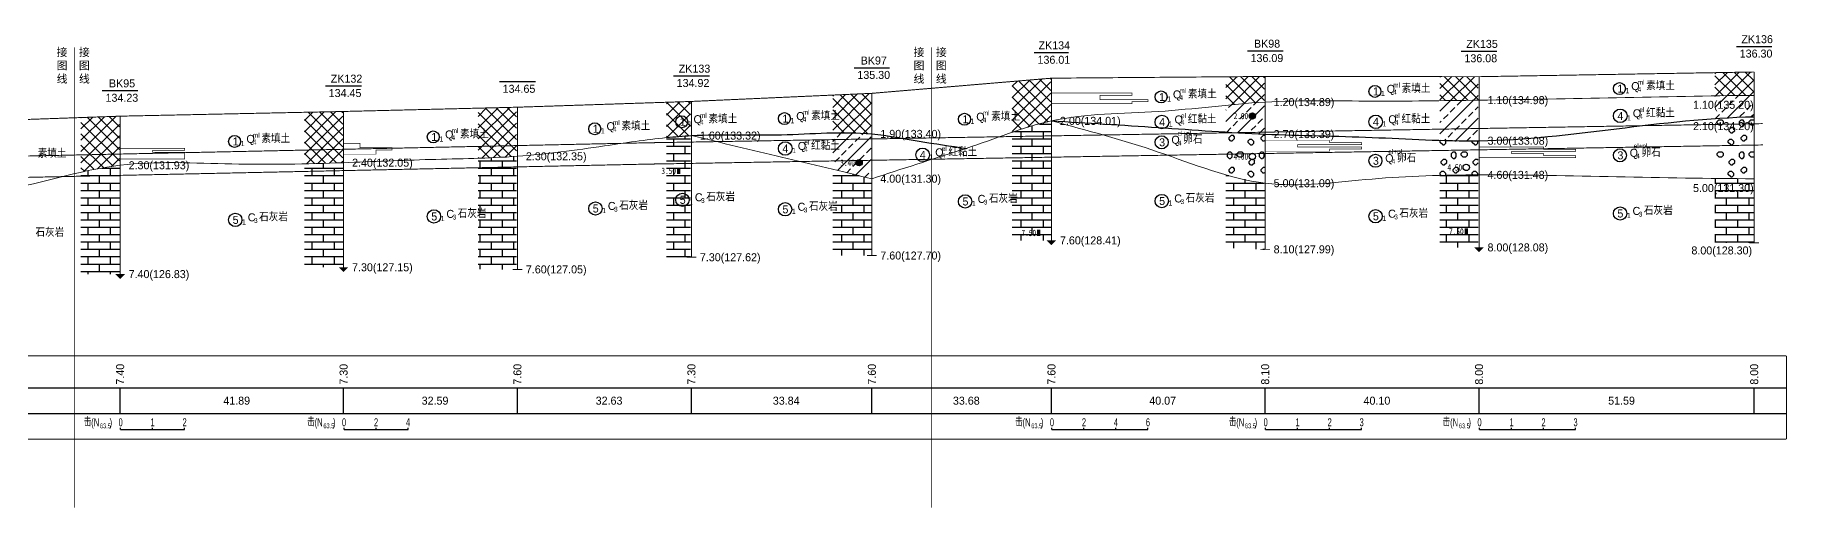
# Model space of a CAD drawing. Header units: inches. Extents: x -205 to 12199, y -11610 to -150.
# Drawn here: x 621 to 1169, y -4108 to -3960 of the extents above; entities that cross this region are included whole.
import ezdxf
from ezdxf.enums import TextEntityAlignment as Align

# ---------------------------------------------------------------- set-up
doc = ezdxf.new("R2010")
doc.units = ezdxf.units.IN
doc.header["$MEASUREMENT"] = 0
doc.linetypes.add('ACAD_ISO03W100', pattern=[30, 12, -18])
doc.linetypes.add('ACAD_ISO05W100', pattern=[34, 24, -3, 0.5, -3, 0.5, -3])
for name, color, linetype in [('GiCAD_PouMian', 7, 'Continuous'), ('GICAD_QUYANG', 7, 'Continuous'), ('地质-原位曲线', 7, 'Continuous'), ('地质-图框', 7, 'Continuous'), ('地质-地层符号', 3, 'Continuous'), ('地质-地层线', 7, 'Continuous'), ('地质-地面线', 7, 'Continuous'), ('地质-填充花纹', 4, 'Continuous'), ('地质-文字', 7, 'Continuous'), ('地质-标注栏', 7, 'Continuous'), ('地质-钻孔', 7, 'Continuous'), ('管底', 7, 'Continuous'), ('红线', 1, 'ACAD_ISO05W100')]:
    doc.layers.add(name, color=color, linetype=linetype)
doc.styles.add('LZ_PMT_LINE', font='', dxfattribs={"height": 2})
doc.styles.get("Standard").update_dxf_attribs({"font": ''})
doc.styles.add('地层编号', font='Comfont.shx', dxfattribs={"width": 0.7, "height": 2.5, "bigfont": 'Hztxt12a.shx'})
doc.styles.add('层底标注', font='Comfont.shx', dxfattribs={"width": 0.7, "height": 2.5, "bigfont": 'Hztxt12a.shx'})
doc.styles.add('岩土名称', font='Comfont.shx', dxfattribs={"width": 0.7, "height": 2.5, "bigfont": 'Hztxt12a.shx'})
doc.styles.add('时代', font='Comfont.shx', dxfattribs={"width": 0.7, "height": 2.5, "bigfont": 'Hztxt12a.shx'})
doc.styles.add('标注栏数据', font='Comfont.shx', dxfattribs={"width": 0.7, "height": 2.5, "bigfont": 'Hztxt12a.shx'})
doc.styles.add('钻孔标注', font='Comfont.shx', dxfattribs={"width": 0.7, "height": 2.5, "bigfont": 'Hztxt12a.shx'})
doc.styles.get('LZ_PMT_LINE').set_extended_font_data('SimSun')
doc.styles.get('Standard').set_extended_font_data('SimSun')
doc.linetypes.add('bzhjcx', pattern='A,0.001,[2,XX1.shx,S=1,R=0,X=1,Y=0],-2', length=2.001)
doc.linetypes.add('swx', pattern='A,7,-1.5,["●",LZ_PMT_LINE,S=0.05,R=0,X=0,Y=0],-1.5', length=10)
pattern_1 = [(0, (-14212.816, -4158.2454), (0, 2.3), []), (90, (-14212.816, -4158.2454), (-3.5, 2.3), [2.3, -2.3])]
pattern_2 = [(45, (-14212.816, -4158.2454), (-1.76776695, 1.76776695), []), (135, (-14212.816, -4158.2454), (-1.76776695, -1.76776695), [])]
pattern_3 = [(0, (-14302.816, -4158.2454), (0, 2.3), []), (90, (-14302.816, -4158.2454), (-3.5, 2.3), [2.3, -2.3])]
pattern_4 = [(45, (-14302.816, -4158.2454), (-1.76776695, 1.76776695), []), (135, (-14302.816, -4158.2454), (-1.76776695, -1.76776695), [])]
pattern_5 = [(45, (-14302.816, -4158.2454), (-3.5355339, 3.5355339), []), (45, (-14299.2804, -4158.2454), (-3.5355339, 3.5355339), [2, -1])]
pattern_6 = [(0, (-14302.816, -4158.245), (0, 10), [1, -9]), (45, (-14301.816, -4158.2454), (-10.0000003, 9e-16), [0.707107, -13.435029]), (135, (-14302.816, -4158.2454), (-9e-16, -10.0000003), [0.707107, -13.435029]), (90, (-14303.316, -4157.745), (-10, 6e-16), [0.5, -9.5]), (135, (-14299.066, -4154.4954), (-9e-16, -10.0000003), [1.06066, -13.0814755]), (90, (-14301.316, -4157.745), (-10, 6e-16), [0.5, -9.5]), (45, (-14303.316, -4157.2454), (-10.0000003, 9e-16), [0.707107, -13.435029]), (0, (-14302.816, -4156.745), (0, 10), [1, -9]), (135, (-14301.316, -4157.2454), (-9e-16, -10.0000003), [0.707107, -13.435029]), (45, (-14295.316, -4158.7454), (-10.0000003, 9e-16), [0.707107, -13.435029]), (90, (-14294.816, -4158.245), (-10, 6e-16), [1, -9]), (135, (-14294.816, -4157.2454), (-9e-16, -10.0000003), [0.707107, -13.435029]), (0, (-14295.816, -4158.745), (0, 10), [0.5, -9.5]), (0, (-14295.816, -4156.745), (0, 10), [0.5, -9.5]), (135, (-14295.816, -4158.7454), (-9e-16, -10.0000003), [0.707107, -13.435029]), (90, (-14296.316, -4158.245), (-10, 6e-16), [1, -9]), (45, (-14296.316, -4157.2454), (-10.0000003, 9e-16), [0.707107, -13.435029]), (0, (-14299.066, -4154.495), (0, 10), [0.5, -9.5]), (45, (-14298.566, -4154.4954), (-10.0000003, 9e-16), [0.707107, -13.435029]), (90, (-14298.066, -4153.995), (-10, 6e-16), [0.5, -9.5]), (135, (-14298.066, -4153.4954), (-9e-16, -10.0000003), [1.06066, -13.0814755]), (0, (-14299.316, -4152.745), (0, 10), [0.5, -9.5]), (90, (-14299.816, -4153.745), (-10, 6e-16), [0.5, -9.5]), (45, (-14299.816, -4153.2454), (-10.0000003, 9e-16), [0.707107, -13.435029]), (0, (-14295.316, -4153.245), (0, 10), [0.5, -9.5]), (45, (-14294.816, -4153.2454), (-10.0000003, 9e-16), [1.06066, -13.0814755]), (90, (-14294.066, -4152.495), (-10, 6e-16), [0.5, -9.5]), (135, (-14295.316, -4153.2454), (-9e-16, -10.0000003), [0.707107, -13.435029]), (90, (-14295.816, -4152.745), (-10, 6e-16), [0.5, -9.5]), (45, (-14295.816, -4152.2454), (-10.0000003, 9e-16), [1.06066, -13.0814755]), (0, (-14295.066, -4151.495), (0, 10), [0.5, -9.5]), (135, (-14294.066, -4151.9954), (-9e-16, -10.0000003), [0.707107, -13.435029]), (0, (-14299.066, -4150.745), (0, 10), [0.5, -9.5]), (135, (-14299.066, -4150.7454), (-9e-16, -10.0000003), [0.707107, -13.435029]), (90, (-14299.566, -4150.245), (-10, 6e-16), [0.5, -9.5]), (45, (-14299.566, -4149.7454), (-10.0000003, 9e-16), [1.06066, -13.0814755]), (0, (-14298.816, -4148.995), (0, 10), [0.5, -9.5]), (135, (-14297.816, -4149.4954), (-9e-16, -10.0000003), [0.707107, -13.435029]), (90, (-14297.816, -4149.995), (-10, 6e-16), [0.5, -9.5]), (45, (-14298.566, -4150.7454), (-10.0000003, 9e-16), [1.06066, -13.0814755])]

# ---------------------------------------------------------------- blocks, each defined once
blk = doc.blocks.new('gkqy_yan.dwg不标', base_point=(0, -1))
at = {"color": 7}
blk.add_solid([(-0.5, -2), (-0.5, 0), (0.5, -2), (0.5, 0)], dxfattribs=at)
blk = doc.blocks.new('gkqy_yuan.dwg不标')
at = {"layer": 'GiCAD_PouMian'}
h = blk.add_hatch(color=7, dxfattribs=at)
edge = h.paths.add_edge_path()
edge.add_arc((0, 0), 1, 0, 360)
at = {"layer": 'GICAD_QUYANG', "color": 7}
blk.add_circle((0, 0), 1, dxfattribs=at)
blk = doc.blocks.new('gkqy_rao.dwg不标')
at = {"layer": 'GICAD_QUYANG', "color": 7}
blk.add_circle((0, 0), 1, dxfattribs=at)

msp = doc.modelspace()

# ---------------------------------------------------------------- hatches: boundary and pattern name
at = {"layer": '地质-填充花纹', "linetype": 'Continuous'}
h = msp.add_hatch(dxfattribs=at)
h.set_pattern_fill('GKSTT', scale=0.5, style=0, pattern_type=2)
h.set_pattern_definition(pattern_4)
h.paths.add_polyline_path([(938.44543, -3987.09641), (930.94622, -3989.10461), (926.44543, -3990.58366), (926.44543, -3974.72921), (938.44543, -3973.71722)])
h = msp.add_hatch(dxfattribs=at)
h.set_pattern_fill('GKSTT', scale=0.5, style=0, pattern_type=2)
h.set_pattern_definition(pattern_4)
h.paths.add_polyline_path([(1005.2244, -3981.1817), (996.97849, -3981.8056), (993.2244, -3982.16357), (993.2244, -3973.26063), (1005.2244, -3973.16478)])
h = msp.add_hatch(dxfattribs=at)
h.set_pattern_fill('GKSTT', scale=0.5, style=0, pattern_type=2)
h.set_pattern_definition(pattern_4)
h.paths.add_polyline_path([(1072.06062, -3973.22917), (1072.06062, -3980.56656), (1063.89152, -3980.69117), (1060.06062, -3980.74334), (1060.06062, -3973.2172)])
h = msp.add_hatch(dxfattribs=at)
h.set_pattern_fill('GKSTT', scale=0.5, style=0, pattern_type=2)
h.set_pattern_definition(pattern_4)
h.paths.add_polyline_path([(1158.04139, -3979.0979), (1150.29432, -3979.15458), (1146.04139, -3979.21005), (1146.04139, -3971.9717), (1158.04139, -3971.767)])
h = msp.add_hatch(dxfattribs=at)
h.set_pattern_fill('GKSTT', scale=0.5, style=0, pattern_type=2)
h.set_pattern_definition(pattern_4)
h.paths.add_polyline_path([(882.31925, -3991.08484), (874.3616, -3990.72722), (870.31925, -3990.7803), (870.31925, -3978.97973), (882.31925, -3978.44064)])
h = msp.add_hatch(dxfattribs=at)
h.set_pattern_fill('GKFZNT', scale=0.5, style=0, pattern_type=2)
h.set_pattern_definition(pattern_5)
h.paths.add_polyline_path([(1158.04139, -3985.7712), (1150.12205, -3986.03903), (1146.04139, -3986.28988), (1146.04139, -3979.21005), (1150.29432, -3979.15458), (1158.04139, -3979.0979)])
h = msp.add_hatch(dxfattribs=at)
h.set_pattern_fill('GKSTT', scale=0.5, style=0, pattern_type=2)
h.set_pattern_definition(pattern_2)
h.paths.add_polyline_path([(717.2278, -4000.10374), (707.56584, -4000.3984), (705.2278, -4000.4484), (705.2278, -3984.35345), (717.2278, -3984.10137)])
h = msp.add_hatch(dxfattribs=at)
h.set_pattern_fill('GKSTT', scale=0.5, style=0, pattern_type=2)
h.set_pattern_definition(pattern_2)
h.paths.add_polyline_path([(771.55086, -3998.11064), (764.63045, -3998.51203), (759.63415, -3998.70344), (759.55086, -3998.70582), (759.55086, -3983.06347), (771.55086, -3982.76894)])
h = msp.add_hatch(dxfattribs=at)
h.set_pattern_fill('GKSTT', scale=0.5, style=0, pattern_type=2)
h.set_pattern_definition(pattern_4)
h.paths.add_polyline_path([(825.92735, -3991.64952), (818.38014, -3992.25553), (818.38014, -3981.22089), (825.92735, -3980.97105)])
h = msp.add_hatch(dxfattribs=at)
h.set_pattern_fill('GKFZNT', scale=0.5, style=0, pattern_type=2)
h.set_pattern_definition(pattern_5)
h.paths.add_polyline_path([(1005.2244, -3991.15022), (997.03077, -3990.73826), (993.2244, -3990.51068), (993.2244, -3982.16357), (996.97849, -3981.8056), (1005.2244, -3981.1817)])
h = msp.add_hatch(dxfattribs=at)
h.set_pattern_fill('GKFZNT', scale=0.5, style=0, pattern_type=2)
h.set_pattern_definition(pattern_5)
h.paths.add_polyline_path([(1072.06062, -3993.22848), (1063.87177, -3993.19793), (1060.06062, -3993.09366), (1060.06062, -3980.74334), (1063.89152, -3980.69117), (1072.06062, -3980.56656)])
h = msp.add_hatch(dxfattribs=at)
h.set_pattern_fill('GKSTT', scale=0.5, style=0, pattern_type=2)
h.set_pattern_definition(pattern_2)
h.paths.add_polyline_path([(647.40879, -4000.93731), (638.67979, -4002.37541), (635.40879, -4003.08311), (635.40879, -3985.99472), (647.40879, -3985.5716)])
h = msp.add_hatch(dxfattribs=at)
h.set_pattern_fill('GKFZNT', scale=0.5, style=0, pattern_type=2)
h.set_pattern_definition(pattern_5)
h.paths.add_polyline_path([(882.31925, -3991.08484), (882.31925, -4005.03637), (873.82631, -4003.00822), (870.31925, -4002.17072), (870.31925, -3990.7803), (874.3616, -3990.72722)])
h = msp.add_hatch(dxfattribs=at)
h.set_pattern_fill('GKSHY', scale=0.5, style=0, pattern_type=2)
h.set_pattern_definition(pattern_3)
h.paths.add_polyline_path([(938.44543, -4024.3628), (926.44543, -4024.3628), (926.44543, -3990.58366), (930.94622, -3989.10461), (938.44543, -3987.09641)])
h = msp.add_hatch(dxfattribs=at)
h.set_pattern_fill('GKLS1', scale=0.5, style=0, pattern_type=2)
h.set_pattern_definition(pattern_6)
h.paths.add_polyline_path([(997.03077, -3990.73826), (1005.2244, -3991.15022), (1005.2244, -4006.44771), (995.80804, -4004.62448), (993.2244, -4003.89418), (993.2244, -3990.51068)])
h = msp.add_hatch(dxfattribs=at)
h.set_pattern_fill('GKLS1', scale=0.5, style=0, pattern_type=2)
h.set_pattern_definition(pattern_6)
h.paths.add_polyline_path([(1158.04139, -4005.09482), (1150.29625, -4005.05578), (1146.04139, -4005.01632), (1146.04139, -3986.28988), (1150.12205, -3986.03903), (1158.04139, -3985.7712)])
h = msp.add_hatch(dxfattribs=at)
h.set_pattern_fill('GKSHY', scale=0.5, style=0, pattern_type=2)
h.set_pattern_definition(pattern_3)
h.paths.add_polyline_path([(825.92735, -4029.62944), (818.38014, -4029.62944), (818.38014, -3992.25553), (825.92735, -3991.64952)])
h = msp.add_hatch(dxfattribs=at)
h.set_pattern_fill('GKLS1', scale=0.5, style=0, pattern_type=2)
h.set_pattern_definition(pattern_6)
h.paths.add_polyline_path([(1063.87177, -3993.19793), (1072.06062, -3993.22848), (1072.06062, -4003.89866), (1063.85808, -4003.98308), (1060.06062, -4004.06902), (1060.06062, -3993.09366)])
h = msp.add_hatch(dxfattribs=at)
h.set_pattern_fill('GKSHY', scale=0.5, style=0, pattern_type=2)
h.set_pattern_definition(pattern_1)
h.paths.add_polyline_path([(647.40879, -4034.89612), (635.40879, -4034.89612), (635.40879, -4003.08311), (638.67979, -4002.37541), (647.40879, -4000.93731)])
h = msp.add_hatch(dxfattribs=at)
h.set_pattern_fill('GKSHY', scale=0.5, style=0, pattern_type=2)
h.set_pattern_definition(pattern_1)
h.paths.add_polyline_path([(717.2278, -4032.76278), (705.2278, -4032.76278), (705.2278, -4000.4484), (707.56584, -4000.3984), (717.2278, -4000.10374)])
h = msp.add_hatch(dxfattribs=at)
h.set_pattern_fill('GKSHY', scale=0.5, style=0, pattern_type=2)
h.set_pattern_definition(pattern_1)
h.paths.add_polyline_path([(771.55086, -4033.42947), (763.22785, -4033.42947), (759.7315, -4033.36207), (759.55086, -4033.35744), (759.55086, -3998.70582), (759.63415, -3998.70344), (764.63045, -3998.51203), (771.55086, -3998.11064)])
h = msp.add_hatch(dxfattribs=at)
h.set_pattern_fill('GKSHY', scale=0.5, style=0, pattern_type=2)
h.set_pattern_definition(pattern_3)
h.paths.add_polyline_path([(873.82631, -4003.00822), (882.31925, -4005.03637), (882.31925, -4029.09607), (870.31925, -4029.09607), (870.31925, -4002.17072)])
h = msp.add_hatch(dxfattribs=at)
h.set_pattern_fill('GKSHY', scale=0.5, style=0, pattern_type=2)
h.set_pattern_definition(pattern_3)
h.paths.add_polyline_path([(995.80804, -4004.62448), (1005.2244, -4006.44771), (1005.2244, -4027.15562), (999.90836, -4027.00311), (994.34386, -4026.74776), (993.2244, -4026.69042), (993.2244, -4003.89418)])
h = msp.add_hatch(dxfattribs=at)
h.set_pattern_fill('GKSHY', scale=0.5, style=0, pattern_type=2)
h.set_pattern_definition(pattern_3)
h.paths.add_polyline_path([(1072.06062, -4026.56275), (1060.06062, -4026.56275), (1060.06062, -4004.06902), (1063.85808, -4003.98308), (1072.06062, -4003.89866)])
h = msp.add_hatch(dxfattribs=at)
h.set_pattern_fill('GKSHY', scale=0.5, style=0, pattern_type=2)
h.set_pattern_definition(pattern_3)
h.paths.add_polyline_path([(1150.29625, -4005.05578), (1158.04139, -4005.09482), (1158.04139, -4025.09607), (1146.04139, -4025.09607), (1146.04139, -4005.01632)])

# ---------------------------------------------------------------- linework, layer by layer
at = {"layer": '地质-原位曲线', "color": 7, "linetype": 'Continuous'}
for p, q in [((647.80906, -4083.42943), (647.80906, -4082.92943)), ((647.80906, -4083.42943), (667.80906, -4083.42943)), ((657.80906, -4083.42943), (657.80906, -4082.92943)), ((667.80906, -4083.42943), (667.80906, -4082.92943)), ((717.62742, -4083.42943), (717.62742, -4082.92943)), ((717.62742, -4083.42943), (737.62742, -4083.42943)), ((727.62742, -4083.42943), (727.62742, -4082.92943)), ((737.62742, -4083.42943), (737.62742, -4082.92943)), ((938.84519, -4083.42943), (938.84519, -4082.92943)), ((938.84519, -4083.42943), (968.84519, -4083.42943)), ((948.84519, -4083.42943), (948.84519, -4082.92943)), ((958.84519, -4083.42943), (958.84519, -4082.92943)), ((968.84519, -4083.42943), (968.84519, -4082.92943)), ((1005.62449, -4083.42943), (1005.62449, -4082.92943)), ((1005.62449, -4083.42943), (1035.62449, -4083.42943)), ((1015.62449, -4083.42943), (1015.62449, -4082.92943)), ((1025.62449, -4083.42943), (1025.62449, -4082.92943)), ((1035.62449, -4083.42943), (1035.62449, -4082.92943)), ((1072.46043, -4083.42943), (1072.46043, -4082.92943)), ((1072.46043, -4083.42943), (1102.46043, -4083.42943)), ((1082.46043, -4083.42943), (1082.46043, -4082.92943)), ((1092.46043, -4083.42943), (1092.46043, -4082.92943)), ((1102.46043, -4083.42943), (1102.46043, -4082.92943))]:
    msp.add_line(p, q, dxfattribs=at)
at = {"layer": '地质-原位曲线', "color": 7, "linetype": 'Continuous', "const_width": 0.2, "flags": 128}
for points in [[(938.84519, -3978.36279), (963.84519, -3978.36279), (963.84519, -3979.02946), (953.84519, -3979.02946), (953.84519, -3979.69614), (953.84519, -3979.69614), (953.84519, -3980.36279), (968.84519, -3980.36279), (968.84519, -3981.02946), (963.84519, -3981.02946), (963.84519, -3981.69614), (938.84519, -3981.69614)], [(647.80906, -3995.56279), (667.80906, -3995.56279), (667.80906, -3996.22946), (657.80906, -3996.22946), (657.80906, -3996.89612), (667.80906, -3996.89612), (667.80906, -3997.56279), (667.80906, -3997.56279), (667.80906, -3998.22946), (667.80906, -3998.22946), (667.80906, -3998.89612), (647.80906, -3998.89612)], [(717.62742, -3994.09611), (722.62742, -3994.09611), (722.62742, -3994.76279), (722.62742, -3994.76279), (722.62742, -3995.42944), (732.62742, -3995.42944), (732.62742, -3996.09611), (727.62742, -3996.09611), (727.62742, -3996.76279), (727.62742, -3996.76279), (727.62742, -3997.42944), (717.62742, -3997.42944)], [(1005.62449, -3993.16278), (1025.62449, -3993.16278), (1025.62449, -3993.82945), (1035.62449, -3993.82945), (1035.62449, -3994.49612), (1015.62449, -3994.49612), (1015.62449, -3995.16278), (1035.62449, -3995.16278), (1035.62449, -3995.82945), (1025.62449, -3995.82945), (1025.62449, -3996.49612), (1005.62449, -3996.49612)], [(1072.46043, -3995.22941), (1092.46043, -3995.22941), (1092.46043, -3995.89609), (1102.46043, -3995.89609), (1102.46043, -3996.56274), (1082.46043, -3996.56274), (1082.46043, -3997.22941), (1092.46043, -3997.22941), (1092.46043, -3997.89609), (1102.46043, -3997.89609), (1102.46043, -3998.56274), (1072.46043, -3998.56274)]]:
    msp.add_lwpolyline(points, dxfattribs=at)
at = {"layer": '地质-地层符号', "color": 7, "linetype": 'Continuous'}
for centre, major_axis in [((972.95992, -3979.56279), (0, 1.875)), ((1039.76751, -3977.82943), (0, 1.875)), ((1116.176, -3976.96275), (0, 1.875)), ((823.15374, -3987.31716), (0, 1.875)), ((855.2483, -3986.32943), (0, 1.875)), ((911.50734, -3986.53279), (0, 1.875)), ((973.20992, -3987.39613), (0, 2.125)), ((1040.01751, -3987.32943), (0, 2.125)), ((1116.426, -3985.46275), (0, 2.125)), ((745.51433, -3992.06279), (0, 1.875)), ((795.9655, -3989.5058), (0, 1.875)), ((683.4433, -3993.46279), (0, 1.875)), ((855.4983, -3995.66276), (0, 2.125)), ((898.42738, -3997.64921), (0, 2.125)), ((973.12658, -3993.72946), (0, 2.04167)), ((1116.34267, -3997.79608), (0, 2.04167)), ((1039.93418, -3999.4961), (0, 2.04167)), ((796.17383, -4014.4035), (0, 2.08333)), ((823.36208, -4011.69424), (0, 2.08333)), ((855.45663, -4014.66023), (0, 2.08333)), ((911.71568, -4012.20625), (0, 2.08333)), ((973.16825, -4012.06279), (0, 2.08333)), ((683.65163, -4017.96279), (0, 2.08333)), ((745.72266, -4016.88938), (0, 2.08333)), ((1039.97584, -4016.82944), (0, 2.08333)), ((1116.38434, -4015.96218), (0, 2.08333))]:
    msp.add_ellipse(centre, major_axis=major_axis, ratio=1, dxfattribs=at)
at = {"layer": '地质-地层线', "color": 7, "linetype": 'bzhjcx', "lineweight": 0}
for points, knots in [([(882.56925, -4005.09607), (891.92217, -4002.07767), (901.74273, -3998.90834), (920.45769, -3992.91755), (940.06381, -3984.54965), (972.22711, -3984.95516), (1005.36965, -3980.23461), (1038.9114, -3981.09636), (1075.49694, -3980.50406), (1115.30348, -3979.91766), (1143.98924, -3979.14158), (1158.35056, -3979.09589), (1158.38014, -3979.09579)], [0, 0, 0, 0, 29.481140631, 30.955198014, 58.962281262, 92.480366244, 125.998451225, 159.417909739, 192.837368254, 235.834005009, 278.830641765, 278.919400054, 278.919400054, 278.919400054, 278.919400054]), ([(938.69543, -3987.02947), (949.85854, -3990.00635), (972.18476, -3995.96012), (1004.65392, -4009.53081), (1038.99207, -4004.51513), (1075.45076, -4003.56893), (1115.31484, -4004.53946), (1143.99045, -4005.06524), (1158.35056, -4005.0962), (1158.38014, -4005.09627)], [0, 0, 0, 0, 34.779235191, 69.558470382, 103.001859038, 136.445247693, 179.439816933, 222.434386172, 222.523147657, 222.523147657, 222.523147657, 222.523147657]), ([(577.70266, -4016.02942), (589.36109, -4013.49908), (601.57468, -4010.84824), (624.89735, -4005.83864), (647.69375, -3998.77048), (682.63123, -4000.98921), (714.8979, -4000.3204), (744.62915, -3998.92734), (771.91315, -3998.66702), (796.39859, -3995.30321), (811.90594, -3992.92452), (818.38014, -3992.25553)], [0, 0, 0, 0, 35.787138142, 37.491286029, 71.574276284, 106.486073733, 141.397871183, 168.577801252, 195.75773132, 223.137562209, 242.680433489, 242.680433489, 242.680433489, 242.680433489])]:
    msp.add_open_spline(points, degree=3, knots=knots, dxfattribs=at)
at = {"layer": '地质-地层线', "color": 7, "lineweight": 25}
for points, knots in [([(818.38014, -3992.25553), (820.97639, -3991.98726), (832.92536, -3990.99161), (854.35529, -3992.05315), (878.23447, -3989.74005), (897.29421, -3993.47844), (907.12173, -3994.90022), (912.0355, -3995.6111)], [242.680433489, 242.680433489, 242.680433489, 242.680433489, 250.517393098, 278.714607611, 306.911822124, 321.816897769, 336.721973413, 336.721973413, 336.721973413, 336.721973413]), ([(938.69543, -3987.02947), (949.82626, -3987.68823), (972.08793, -3989.00577), (1005.45594, -3991.52372), (1038.88974, -3991.87414), (1075.57408, -3994.37735), (1115.30902, -3989.49832), (1143.94631, -3985.96904), (1158.35056, -3985.76188), (1158.38014, -3985.76146)], [0, 0, 0, 0, 33.453379919, 66.906759839, 100.340843286, 133.774926734, 176.927108591, 220.079290449, 220.168103767, 220.168103767, 220.168103767, 220.168103767])]:
    msp.add_open_spline(points, degree=3, knots=knots, dxfattribs=at)
at = {"layer": '地质-地层线', "color": 7, "linetype": 'bzhjcx', "lineweight": 0}
msp.add_spline([(826.17735, -3991.62944), (854.3733, -3998.36276), (882.56925, -4005.09607)], degree=3, dxfattribs=at)
at = {"layer": '地质-地面线', "color": 7, "linetype": 'Continuous', "const_width": 0.3}
for points in [[(818.38014, -3981.22089), (826.17735, -3980.96278), (882.56925, -3978.42941), (938.69543, -3973.69614), (1005.4744, -3973.16279), (1072.31062, -3973.22941), (1158.29139, -3971.76274), (1158.38014, -3971.76274)], [(478.38014, -3990.2074), (507.91842, -3990.62942), (577.70266, -3988.02943), (647.65879, -3985.56279), (717.4778, -3984.09611), (771.80086, -3982.7628), (818.38014, -3981.22089)]]:
    msp.add_lwpolyline(points, dxfattribs=at)
at = {"layer": '地质-标注栏', "color": 7, "linetype": 'Continuous', "const_width": 0.3}
for points in [[(438.38035, -4060.42943), (828.38035, -4060.42943)], [(778.38035, -4060.42943), (1168.38035, -4060.42943)], [(1168.38035, -4060.42943), (1168.38035, -4086.42943)], [(438.38035, -4086.42943), (828.38035, -4086.42943)], [(778.38035, -4086.42943), (1168.38035, -4086.42943)]]:
    msp.add_lwpolyline(points, dxfattribs=at)
at = {"layer": '地质-标注栏', "color": 7, "linetype": 'Continuous'}
for points in [[(438.38035, -4070.42943), (828.38035, -4070.42943)], [(647.65879, -4078.42943), (647.65879, -4070.42943)], [(647.65879, -4078.42943), (647.65879, -4070.42943)], [(717.4778, -4078.42943), (717.4778, -4070.42943)], [(717.4778, -4078.42943), (717.4778, -4070.42943)], [(771.80086, -4078.42943), (771.80086, -4070.42943)], [(771.80086, -4078.42943), (771.80086, -4070.42943)], [(778.38035, -4070.42943), (1168.38035, -4070.42943)], [(826.17735, -4078.42943), (826.17735, -4070.42943)], [(826.17735, -4078.42943), (826.17735, -4070.42943)], [(882.56925, -4078.42943), (882.56925, -4070.42943)], [(882.56925, -4078.42943), (882.56925, -4070.42943)], [(938.69543, -4078.42943), (938.69543, -4070.42943)], [(938.69543, -4078.42943), (938.69543, -4070.42943)], [(1005.4744, -4078.42943), (1005.4744, -4070.42943)], [(1005.4744, -4078.42943), (1005.4744, -4070.42943)], [(1072.31062, -4078.42943), (1072.31062, -4070.42943)], [(1072.31062, -4078.42943), (1072.31062, -4070.42943)], [(1158.29139, -4078.42943), (1158.29139, -4070.42943)], [(438.38035, -4078.42943), (828.38035, -4078.42943)], [(778.38035, -4078.42943), (1168.38035, -4078.42943)]]:
    msp.add_lwpolyline(points, dxfattribs=at)
at = {"layer": '地质-钻孔', "color": 7, "linetype": 'Continuous'}
for p, q in [((933.3325, -3965.69614), (944.05808, -3965.69614)), ((999.90281, -3965.16278), (1011.04539, -3965.16278)), ((1066.73875, -3965.22941), (1077.8823, -3965.22941)), ((1152.76121, -3963.76274), (1163.82078, -3963.76274)), ((820.56394, -3972.96277), (831.7905, -3972.96277)), ((877.03953, -3970.42941), (888.0991, -3970.42941)), ((642.08738, -3977.56279), (653.22996, -3977.56279)), ((711.82273, -3976.09611), (723.1323, -3976.09611)), ((766.18796, -3974.7628), (777.41355, -3974.7628))]:
    msp.add_line(p, q, dxfattribs=at)
at = {"layer": '地质-钻孔', "color": 7, "const_width": 0.3, "flags": 128}
for points in [[(938.69543, -3973.69613), (938.69543, -4024.3628)], [(1005.4744, -3973.16279), (1005.4744, -4027.16279)], [(1072.31062, -3973.22942), (1072.31062, -4026.56275)], [(1158.29139, -3971.76274), (1158.29139, -4025.09607)], [(882.56925, -3978.42941), (882.56925, -4029.09607)], [(647.65879, -3985.56279), (647.65879, -4034.89612)], [(717.4778, -3984.09612), (717.4778, -4032.76278)], [(771.80086, -3982.7628), (771.80086, -4033.42947)], [(826.17735, -3980.96277), (826.17735, -4029.62944)]]:
    msp.add_lwpolyline(points, dxfattribs=at)
at = {"layer": '地质-钻孔', "color": 7, "linetype": 'Continuous', "const_width": 0.3, "flags": 128}
for points in [[(881.06925, -4029.09607), (884.06925, -4029.09607)], [(1003.9744, -4027.16279), (1006.9744, -4027.16279)], [(1156.79139, -4025.09607), (1159.79139, -4025.09607)], [(770.30086, -4033.42947), (773.30086, -4033.42947)], [(824.67735, -4029.62944), (827.67735, -4029.62944)]]:
    msp.add_lwpolyline(points, dxfattribs=at)
at = {"layer": '地质-钻孔', "color": 7, "linetype": 'Continuous'}
for points in [[(937.19543, -4024.3628), (940.19543, -4024.3628), (938.69543, -4025.8628)], [(1070.81062, -4026.56275), (1073.81062, -4026.56275), (1072.31062, -4028.06275)], [(715.9778, -4032.76278), (718.9778, -4032.76278), (717.4778, -4034.26278)], [(646.15879, -4034.89612), (649.15879, -4034.89612), (647.65879, -4036.39612)]]:
    msp.add_solid(points, dxfattribs=at)
at = {"layer": '管底', "linetype": 'swx', "const_width": 0.3}
for points in [[(810.40969, -3993.92228), (1160.93208, -3987.89153)], [(469.76613, -4001.19126), (817.49882, -3993.77094)], [(810.52426, -4000.58129), (1161.04665, -3994.55054)], [(469.90822, -4007.84974), (817.6409, -4000.42943)]]:
    msp.add_lwpolyline(points, dxfattribs=at)
at = {"layer": '红线', "linetype": 'ACAD_ISO03W100', "ltscale": 0.4, "const_width": 0.2}
for points in [[(633.31973, -3964.04973), (633.31973, -4107.84064)], [(901.10495, -3964.04973), (901.10495, -4107.84064)]]:
    msp.add_lwpolyline(points, dxfattribs=at)

# ---------------------------------------------------------------- block references
at = {"layer": '地质-图框', "color": 7, "linetype": 'Continuous'}
for name, p in [('gkqy_yuan.dwg不标', (1001.4744, -3985.49612)), ('gkqy_yan.dwg不标', (822.17735, -4002.62944)), ('gkqy_yuan.dwg不标', (878.56925, -4000.09607)), ('gkqy_rao.dwg不标', (1001.4744, -3998.16279)), ('gkqy_rao.dwg不标', (1068.31062, -4001.56275)), ('gkqy_yan.dwg不标', (934.69543, -4022.02947)), ('gkqy_yan.dwg不标', (1068.31062, -4021.56275))]:
    msp.add_blockref(name, p, dxfattribs=at)

# ---------------------------------------------------------------- texts
at = {"layer": '地质-原位曲线', "color": 7, "linetype": 'Continuous', "style": '标注栏数据', "width": 0.7}
for s, height, p in [('击', 2.5, (636.28823, -4082.42943)), ('(N', 2.5, (638.63823, -4082.42943)), ('63.5', 1.5, (641.34656, -4083.05443)), (')', 2.5, (644.36156, -4082.42943)), ('击', 2.5, (706.10658, -4082.42943)), ('(N', 2.5, (708.45658, -4082.42943)), ('63.5', 1.5, (711.16492, -4083.05443)), (')', 2.5, (714.17992, -4082.42943)), ('击', 2.5, (927.32436, -4082.42943)), ('(N', 2.5, (929.67436, -4082.42943)), ('63.5', 1.5, (932.38269, -4083.05443)), (')', 2.5, (935.39769, -4082.42943)), ('击', 2.5, (994.10366, -4082.42943)), ('(N', 2.5, (996.45366, -4082.42943)), ('63.5', 1.5, (999.16199, -4083.05443)), (')', 2.5, (1002.17699, -4082.42943)), ('击', 2.5, (1060.93959, -4082.42943)), ('(N', 2.5, (1063.28959, -4082.42943)), ('63.5', 1.5, (1065.99793, -4083.05443)), (')', 2.5, (1069.01293, -4082.42943))]:
    msp.add_text(s, height=height, dxfattribs=at).set_placement(p)
for s, p in [('0', (647.80906, -4082.42943)), ('1', (657.80906, -4082.42943)), ('2', (667.80906, -4082.42943)), ('0', (717.62742, -4082.42943)), ('2', (727.62742, -4082.42943)), ('4', (737.62742, -4082.42943)), ('0', (938.84519, -4082.42943)), ('2', (948.84519, -4082.42943)), ('4', (958.84519, -4082.42943)), ('6', (968.84519, -4082.42943)), ('0', (1005.62449, -4082.42943)), ('1', (1015.62449, -4082.42943)), ('2', (1025.62449, -4082.42943)), ('3', (1035.62449, -4082.42943)), ('0', (1072.46043, -4082.42943)), ('1', (1082.46043, -4082.42943)), ('2', (1092.46043, -4082.42943)), ('3', (1102.46043, -4082.42943))]:
    msp.add_text(s, height=2.5, dxfattribs=at).set_placement(p, align=Align.CENTER)
at = {"layer": '地质-图框', "color": 7, "linetype": 'Continuous', "width": 0.7}
for s, p in [('2.00', (995.5998, -3986.49612)), ('3.50', (816.80275, -4003.62944)), ('3.40', (872.69466, -4001.09607)), ('4.00', (995.5998, -3999.16279)), ('4.50', (1062.43603, -4002.56275)), ('7.50', (929.32084, -4023.02947)), ('7.50', (1062.93603, -4022.56275))]:
    msp.add_text(s, height=2, dxfattribs=at).set_placement(p)
at = {"layer": '地质-地层符号', "color": 7, "linetype": 'Continuous', "style": '时代', "width": 0.8}
for s, p in [('ml', (1121.89684, -3975.74608)), ('4', (978.68075, -3980.51279)), ('ml', (978.68075, -3978.34613)), ('4', (1045.48834, -3978.77943)), ('ml', (1045.48834, -3976.61277)), ('4', (1121.89684, -3977.91275)), ('ml', (828.87458, -3986.10049)), ('ml', (860.96913, -3985.11276)), ('ml', (917.22818, -3985.31612)), ('el', (979.18075, -3986.17946)), ('el', (1045.98834, -3986.11277)), ('4', (1122.39684, -3986.41275)), ('el', (1122.39684, -3984.24608)), ('ml', (689.16413, -3992.24612)), ('ml', (751.23516, -3990.84612)), ('4', (801.68633, -3990.4558)), ('ml', (801.68633, -3988.28914)), ('4', (828.87458, -3988.26716)), ('4', (860.96913, -3987.27943)), ('4', (917.22818, -3987.48279)), ('el+pl', (978.09162, -3991.68592)), ('4', (979.18075, -3988.34613)), ('4', (1045.98834, -3988.27943)), ('4', (689.16413, -3994.41279)), ('4', (751.23516, -3993.01279)), ('4', (861.46913, -3996.61276)), ('el', (861.46913, -3994.44609)), ('el', (904.39821, -3996.43254)), ('4', (978.20158, -3994.67946)), ('el+pl', (1043.97563, -3997.42846)), ('el+pl', (1120.61197, -3995.61068)), ('4', (904.39821, -3998.59921)), ('4', (1045.00918, -4000.4461)), ('4', (1121.41767, -3998.74608)), ('3', (829.20791, -4012.64424)), ('3', (917.56151, -4013.15625)), ('3', (979.01408, -4013.01279)), ('3', (689.49746, -4018.91279)), ('3', (751.5685, -4017.83938)), ('3', (802.01967, -4015.3535)), ('3', (861.30247, -4015.61023)), ('3', (1045.82168, -4017.77944)), ('3', (1122.23017, -4016.91218))]:
    msp.add_text(s, height=1.5, dxfattribs=at).set_placement(p)
at = {"layer": '地质-地层符号', "color": 7, "linetype": 'Continuous'}
for s, height, style, p in [('1', 2.5, '地层编号', (972.33492, -3980.81279)), ('1', 1.625, '地层编号', (974.83492, -3981.01279)), ('Q', 2.5, '时代', (976.64742, -3980.01279)), ('素填土', 2.5, '岩土名称', (981.31408, -3980.01279)), ('1', 2.5, '地层编号', (1039.14251, -3979.07943)), ('1', 1.625, '地层编号', (1041.64251, -3979.27943)), ('Q', 2.5, '时代', (1043.45501, -3978.27943)), ('素填土', 2.5, '岩土名称', (1048.12168, -3978.27943)), ('1', 2.5, '地层编号', (1115.551, -3978.21275)), ('1', 1.625, '地层编号', (1118.051, -3978.41275)), ('Q', 2.5, '时代', (1119.8635, -3977.41275)), ('素填土', 2.5, '岩土名称', (1124.53017, -3977.41275)), ('Q', 2.5, '时代', (826.84124, -3987.76716)), ('素填土', 2.5, '岩土名称', (831.50791, -3987.76716)), ('1', 2.5, '地层编号', (854.6233, -3987.57943)), ('Q', 2.5, '时代', (858.9358, -3986.77943)), ('素填土', 2.5, '岩土名称', (863.60247, -3986.77943)), ('1', 2.5, '地层编号', (910.88234, -3987.78279)), ('Q', 2.5, '时代', (915.19484, -3986.98279)), ('素填土', 2.5, '岩土名称', (919.86151, -3986.98279)), ('Q', 2.5, '时代', (977.14742, -3987.84613)), ('红黏土', 2.5, '岩土名称', (981.27242, -3987.84613)), ('Q', 2.5, '时代', (1043.95501, -3987.77943)), ('红黏土', 2.5, '岩土名称', (1048.08001, -3987.77943)), ('4', 2.5, '地层编号', (1115.551, -3986.71275)), ('1', 1.625, '地层编号', (1118.551, -3986.91275)), ('Q', 2.5, '时代', (1120.3635, -3985.91275)), ('红黏土', 2.5, '岩土名称', (1124.4885, -3985.91275)), ('1', 2.5, '地层编号', (744.88933, -3993.31279)), ('Q', 2.5, '时代', (749.20183, -3992.51279)), ('素填土', 2.5, '岩土名称', (753.8685, -3992.51279)), ('1', 2.5, '地层编号', (795.3405, -3990.7558)), ('1', 1.625, '地层编号', (797.8405, -3990.9558)), ('Q', 2.5, '时代', (799.653, -3989.9558)), ('素填土', 2.5, '岩土名称', (804.31967, -3989.9558)), ('1', 2.5, '地层编号', (822.52874, -3988.56716)), ('1', 1.625, '地层编号', (825.02874, -3988.76716)), ('1', 1.625, '地层编号', (857.1233, -3987.77943)), ('1', 1.625, '地层编号', (913.38234, -3987.98279)), ('4', 2.5, '地层编号', (972.33492, -3988.64613)), ('1', 1.625, '地层编号', (975.33492, -3988.84613)), ('4', 2.5, '地层编号', (1039.14251, -3988.57943)), ('1', 1.625, '地层编号', (1042.14251, -3988.77943)), ('素填土', 2.5, '岩土名称', (621.90989, -3998.55305)), ('1', 2.5, '地层编号', (682.8183, -3994.71279)), ('1', 1.625, '地层编号', (685.3183, -3994.91279)), ('Q', 2.5, '时代', (687.1308, -3993.91279)), ('素填土', 2.5, '岩土名称', (691.79746, -3993.91279)), ('1', 1.625, '地层编号', (747.38933, -3993.51279)), ('4', 2.5, '地层编号', (854.6233, -3996.91276)), ('1', 1.625, '地层编号', (857.6233, -3997.11276)), ('Q', 2.5, '时代', (859.4358, -3996.11276)), ('红黏土', 2.5, '岩土名称', (863.5608, -3996.11276)), ('4', 2.5, '地层编号', (897.55238, -3998.89921)), ('Q', 2.5, '时代', (902.36488, -3998.09921)), ('红黏土', 2.5, '岩土名称', (906.48988, -3998.09921)), ('3', 2.5, '地层编号', (972.33492, -3994.97946)), ('Q', 2.5, '时代', (976.16825, -3994.17946)), ('卵石', 2.5, '岩土名称', (979.87658, -3994.17946)), ('3', 2.5, '地层编号', (1115.551, -3999.04608)), ('Q', 2.5, '时代', (1119.38434, -3998.24608)), ('卵石', 2.5, '岩土名称', (1123.09267, -3998.24608)), ('1', 1.625, '地层编号', (900.55238, -3999.09921)), ('3', 2.5, '地层编号', (1039.14251, -4000.7461)), ('Q', 2.5, '时代', (1042.97584, -3999.9461)), ('卵石', 2.5, '岩土名称', (1046.68418, -3999.9461)), ('C', 2.5, '时代', (800.06967, -4014.8535)), ('石灰岩', 2.5, '岩土名称', (803.61133, -4014.8535)), ('5', 2.5, '地层编号', (822.52874, -4012.94424)), ('1', 1.625, '地层编号', (825.44541, -4013.14424)), ('C', 2.5, '时代', (827.25791, -4012.14424)), ('石灰岩', 2.5, '岩土名称', (830.79958, -4012.14424)), ('C', 2.5, '时代', (859.35247, -4015.11023)), ('石灰岩', 2.5, '岩土名称', (862.89413, -4015.11023)), ('5', 2.5, '地层编号', (910.88234, -4013.45625)), ('1', 1.625, '地层编号', (913.79901, -4013.65625)), ('C', 2.5, '时代', (915.61151, -4012.65625)), ('石灰岩', 2.5, '岩土名称', (919.15318, -4012.65625)), ('5', 2.5, '地层编号', (972.33492, -4013.31279)), ('1', 1.625, '地层编号', (975.25158, -4013.51279)), ('C', 2.5, '时代', (977.06408, -4012.51279)), ('石灰岩', 2.5, '岩土名称', (980.60575, -4012.51279)), ('5', 2.5, '地层编号', (682.8183, -4019.21279)), ('1', 1.625, '地层编号', (685.73496, -4019.41279)), ('C', 2.5, '时代', (687.54746, -4018.41279)), ('石灰岩', 2.5, '岩土名称', (691.08913, -4018.41279)), ('5', 2.5, '地层编号', (744.88933, -4018.13938)), ('1', 1.625, '地层编号', (747.806, -4018.33938)), ('C', 2.5, '时代', (749.6185, -4017.33938)), ('石灰岩', 2.5, '岩土名称', (753.16016, -4017.33938)), ('5', 2.5, '地层编号', (795.3405, -4015.6535)), ('1', 1.625, '地层编号', (798.25717, -4015.8535)), ('5', 2.5, '地层编号', (854.6233, -4015.91023)), ('1', 1.625, '地层编号', (857.53997, -4016.11023)), ('5', 2.5, '地层编号', (1039.14251, -4018.07944)), ('1', 1.625, '地层编号', (1042.05918, -4018.27944)), ('C', 2.5, '时代', (1043.87168, -4017.27944)), ('石灰岩', 2.5, '岩土名称', (1047.41334, -4017.27944)), ('5', 2.5, '地层编号', (1115.551, -4017.21218)), ('1', 1.625, '地层编号', (1118.46767, -4017.41218)), ('C', 2.5, '时代', (1120.28017, -4016.41218)), ('石灰岩', 2.5, '岩土名称', (1123.82184, -4016.41218)), ('石灰岩', 2.5, '岩土名称', (621.20156, -4023.21277))]:
    msp.add_text(s, height=height, dxfattribs=dict(at, style=style)).set_placement(p)
at = {"layer": '地质-文字', "color": 7, "linetype": 'Continuous', "style": '层底标注'}
for s, p in [('1.20(134.89)', (1008.1244, -3982.41279)), ('1.10(134.98)', (1074.96062, -3981.81275)), ('1.10(135.20)', (1139.17849, -3983.26759)), ('1.60(133.32)', (828.82735, -3992.87944)), ('1.90(133.40)', (885.21925, -3992.34607)), ('2.00(134.01)', (941.34543, -3988.27947)), ('2.70(133.39)', (1008.1244, -3992.41279)), ('2.10(134.20)', (1139.17849, -3989.93425)), ('3.00(133.08)', (1074.96062, -3994.47942)), ('2.30(131.93)', (650.30879, -4002.14612)), ('2.40(132.05)', (720.1278, -4001.34612)), ('2.30(132.35)', (774.45086, -3999.34614)), ('4.00(131.30)', (885.21925, -4006.34607)), ('5.00(131.09)', (1008.1244, -4007.74612)), ('4.60(131.48)', (1074.96062, -4005.14608)), ('5.00(131.30)', (1139.17849, -4009.26759)), ('7.60(128.41)', (941.34543, -4025.6128)), ('7.30(127.62)', (828.82735, -4030.87944)), ('7.60(127.70)', (885.21925, -4030.34607)), ('8.10(127.99)', (1008.1244, -4028.41279)), ('8.00(128.08)', (1074.96062, -4027.81275)), ('8.00(128.30)', (1138.67527, -4028.75532)), ('7.40(126.83)', (650.30879, -4036.14612)), ('7.30(127.15)', (720.1278, -4034.01278)), ('7.60(127.05)', (774.45086, -4034.67947))]:
    msp.add_text(s, height=2.5, dxfattribs=at).set_placement(p)
at = {"layer": '地质-标注栏', "color": 7, "linetype": 'Continuous', "style": '标注栏数据'}
for s, p in [('7.40', (648.90879, -4069.42943)), ('7.30', (718.7278, -4069.42943)), ('7.60', (773.05086, -4069.42943)), ('7.30', (827.42735, -4069.42943)), ('7.60', (883.81925, -4069.42943)), ('7.60', (939.94543, -4069.42943)), ('8.10', (1006.7244, -4069.42943)), ('8.00', (1073.56062, -4069.42943)), ('8.00', (1159.54139, -4069.42943))]:
    msp.add_text(s, height=2.5, rotation=90.0000025, dxfattribs=at).set_placement(p)
for s, p in [('41.89', (679.8933, -4075.67943)), ('32.59', (741.87683, -4075.67943)), ('32.63', (796.25577, -4075.67943)), ('33.84', (851.6108, -4075.67943)), ('33.68', (907.89901, -4075.67943)), ('40.07', (969.26408, -4075.67943)), ('40.10', (1036.21751, -4075.67943)), ('51.59', (1112.65517, -4075.67943))]:
    msp.add_text(s, height=2.5, dxfattribs=at).set_placement(p)
at = {"layer": '地质-钻孔', "color": 7, "linetype": 'Continuous', "style": '钻孔标注'}
for s, p in [('ZK134', (934.65377, -3964.69613)), ('BK98', (1001.9744, -3964.16279)), ('ZK135', (1068.31062, -3964.22942)), ('ZK136', (1154.29139, -3962.76274)), ('BK97', (879.06925, -3969.42941)), ('136.01', (934.33234, -3969.19613)), ('136.09', (1000.90297, -3968.66279)), ('136.08', (1067.73919, -3968.72942)), ('136.30', (1153.76163, -3967.26274)), ('BK95', (644.15879, -3976.56279)), ('ZK132', (713.4778, -3975.09612)), ('134.92', (821.56425, -3976.46277)), ('ZK133', (822.21901, -3971.96277)), ('135.30', (878.03949, -3973.92941)), ('134.23', (643.08736, -3981.06279)), ('134.45', (712.82304, -3979.59612)), ('134.65', (767.18776, -3978.2628))]:
    msp.add_text(s, height=2.5, dxfattribs=at).set_placement(p)
at = {"layer": '红线', "char_height": 2.5, "attachment_point": 1}
for insert in [(627.80029, -3964.32674), (634.76561, -3964.32674), (895.58551, -3964.32674), (902.55083, -3964.32674)]:
    msp.add_mtext_dynamic_manual_height_columns('接图线', width=3.594619, gutter_width=12.5, heights=[0], dxfattribs=dict(at, insert=insert))

doc.saveas('drawing.dxf')
